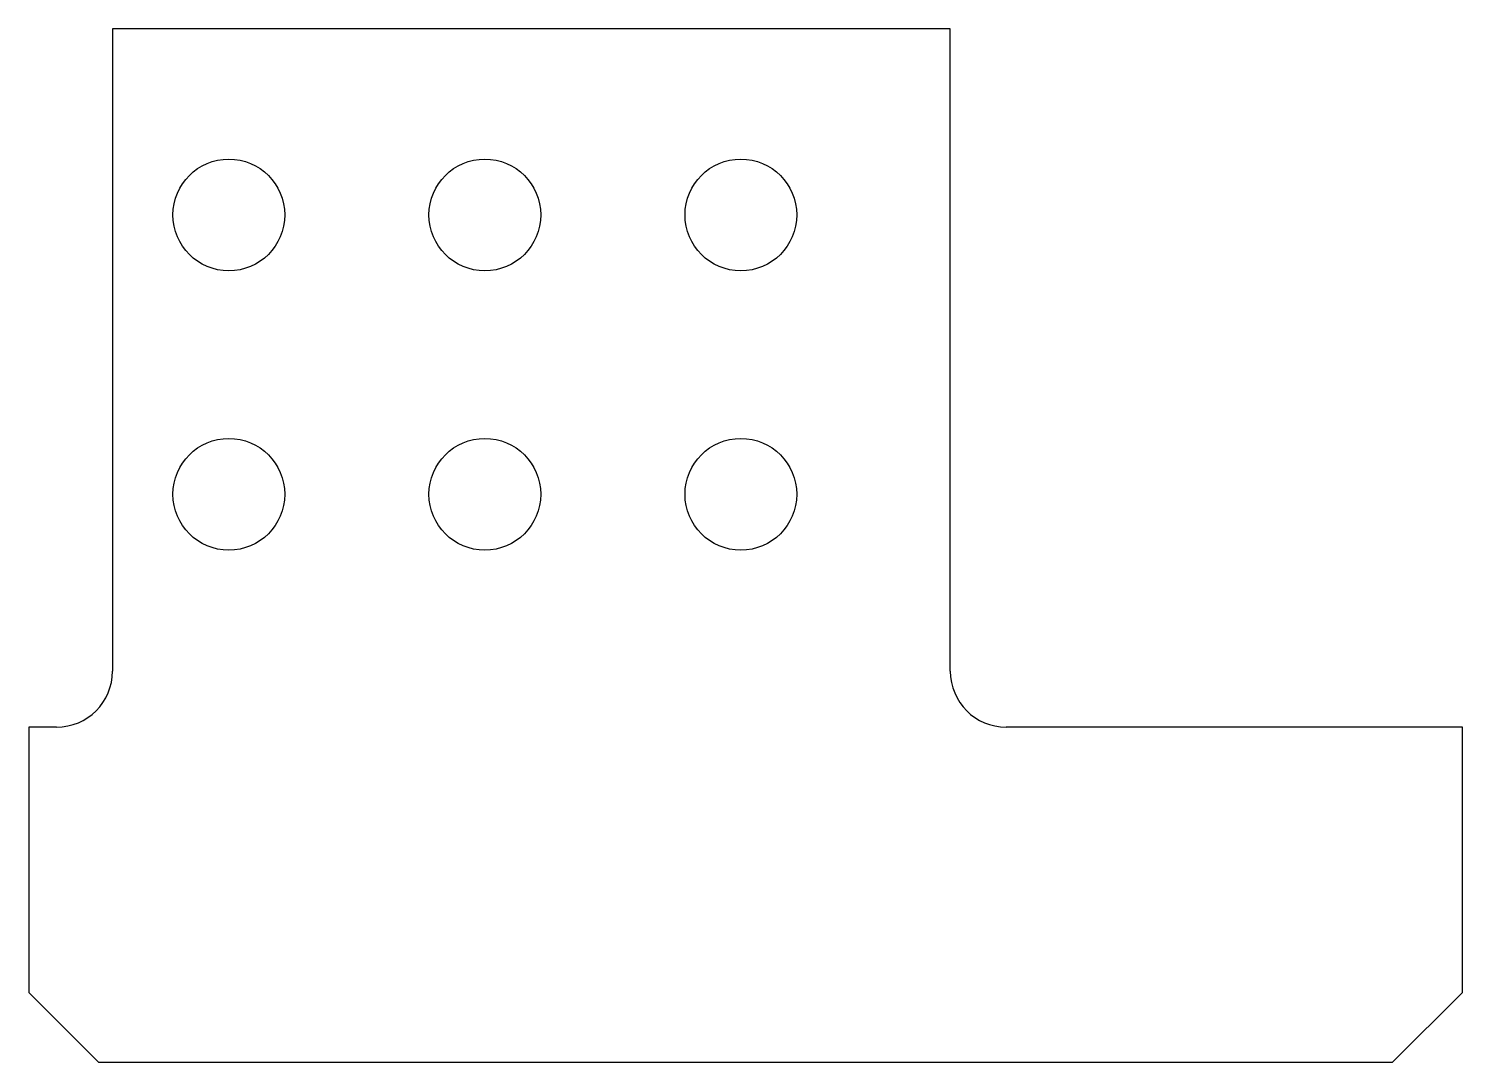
# Model space of a CAD drawing. Header units: millimetres. Extents: x 991 to 2080, y 807 to 1990.
# Drawn here: x 991.2 to 1299.2, y 807.1 to 1029.1 of the extents above; entities outside this region: 1.
import ezdxf

# ---------------------------------------------------------------- set-up
doc = ezdxf.new("R2010")
doc.units = ezdxf.units.MM

msp = doc.modelspace()

# ---------------------------------------------------------------- linework, layer by layer
for p, q in [((1189.21, 1029.09), (1009.21, 1029.09)), ((1009.21, 1029.09), (1009.21, 891.09)), ((1189.21, 891.09), (1189.21, 1029.09)), ((991.21, 879.09), (991.21, 822.09)), ((997.21, 879.09), (991.21, 879.09)), ((1299.21, 879.09), (1201.21, 879.09)), ((1299.21, 822.09), (1299.21, 879.09)), ((991.21, 822.09), (1006.21, 807.09)), ((1284.21, 807.09), (1299.21, 822.09)), ((1006.21, 807.09), (1284.21, 807.09))]:
    msp.add_line(p, q)
for centre in [(2068.41, 1978.18), (1034.21, 989.09), (1089.21, 989.09), (1144.21, 989.09), (1034.21, 929.09), (1089.21, 929.09), (1144.21, 929.09)]:
    msp.add_circle(centre, 12)
for centre, start, end in [((997.21, 891.09), 270, 0), ((1201.21, 891.09), 180, 270)]:
    msp.add_arc(centre, 12, start, end)

doc.saveas('drawing.dxf')
